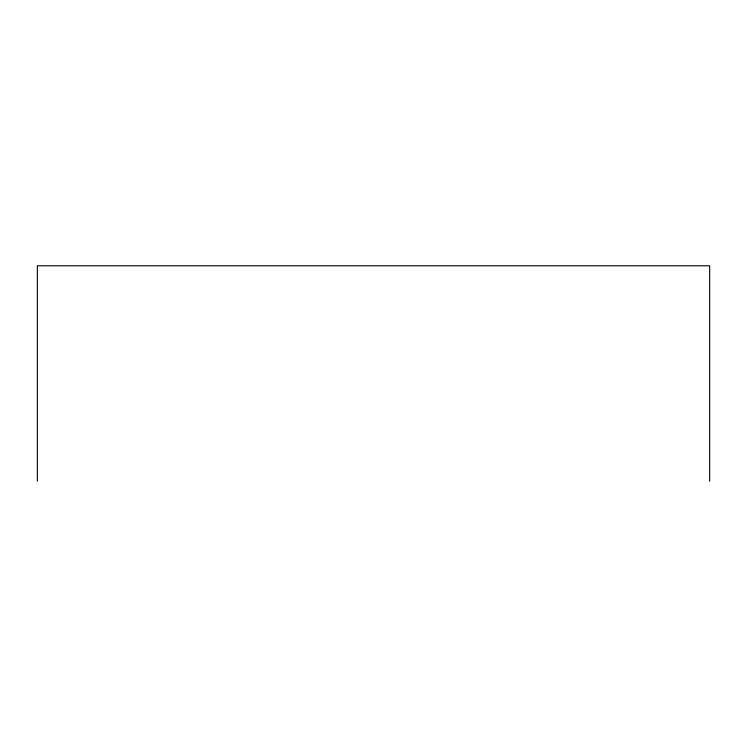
<?xml version="1.0" encoding="UTF-8"?>
<svg xmlns="http://www.w3.org/2000/svg" width="747" height="747" viewBox="0 0 747 747"><rect width="100%" height="100%" fill="white"/><g stroke="black" fill="none" stroke-linecap="round" stroke-linejoin="round"><path stroke-width="1.12" d="M709.65 481.199L709.65 265.801L37.35 265.801L37.35 481.199"/></g></svg>
